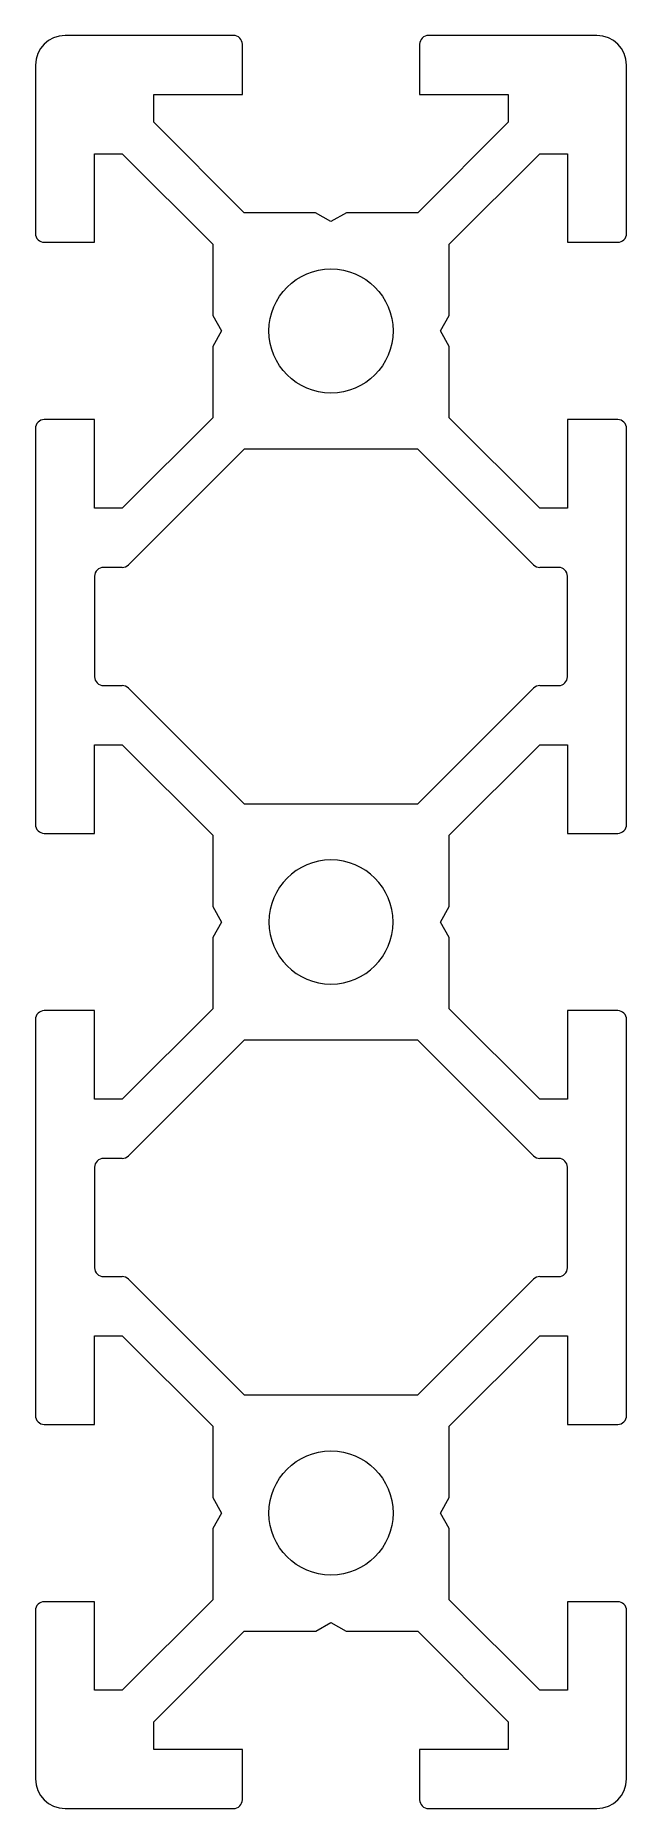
# Model space of a CAD drawing. Header units: inches. Extents: x 0 to 0.79, y 0 to 2.36.
import ezdxf

# ---------------------------------------------------------------- set-up
doc = ezdxf.new("R2010")
doc.units = ezdxf.units.IN
doc.header["$MEASUREMENT"] = 0
doc.layers.add('CONTINUOUS', color=7, linetype='Continuous', lineweight=0)

msp = doc.modelspace()

# ---------------------------------------------------------------- linework, layer by layer
at = {"layer": 'CONTINUOUS'}
for p, q in [((0.2638, 2.3622), (0.0394, 2.3622)), ((0.2756, 2.2835), (0.2756, 2.3504)), ((0.5118, 2.3504), (0.5118, 2.2835)), ((0.748, 2.3622), (0.5236, 2.3622)), ((0, 2.3228), (0, 2.0984)), ((0.7874, 2.0984), (0.7874, 2.3228)), ((0.1575, 2.2465), (0.1575, 2.2835)), ((0.1575, 2.2835), (0.2756, 2.2835)), ((0.5118, 2.2835), (0.6299, 2.2835)), ((0.6299, 2.2835), (0.6299, 2.2465)), ((0.278, 2.126), (0.1575, 2.2465)), ((0.6299, 2.2465), (0.5094, 2.126)), ((0.0787, 2.0866), (0.0787, 2.2047)), ((0.0787, 2.2047), (0.1157, 2.2047)), ((0.1157, 2.2047), (0.2362, 2.0842)), ((0.5512, 2.0842), (0.6717, 2.2047)), ((0.6717, 2.2047), (0.7087, 2.2047)), ((0.7087, 2.2047), (0.7087, 2.0866)), ((0.3732, 2.126), (0.278, 2.126)), ((0.3937, 2.1142), (0.3732, 2.126)), ((0.4142, 2.126), (0.3937, 2.1142)), ((0.5094, 2.126), (0.4142, 2.126)), ((0.0118, 2.0866), (0.0787, 2.0866)), ((0.2362, 2.0842), (0.2362, 1.989)), ((0.5512, 1.989), (0.5512, 2.0842)), ((0.7087, 2.0866), (0.7756, 2.0866)), ((0.2362, 1.989), (0.248, 1.9685)), ((0.5394, 1.9685), (0.5512, 1.989)), ((0.248, 1.9685), (0.2362, 1.948)), ((0.5512, 1.948), (0.5394, 1.9685)), ((0.2362, 1.948), (0.2362, 1.8528)), ((0.5512, 1.8528), (0.5512, 1.948)), ((0.0787, 1.8504), (0.0118, 1.8504)), ((0.0787, 1.7323), (0.0787, 1.8504)), ((0.2362, 1.8528), (0.1157, 1.7323)), ((0.6717, 1.7323), (0.5512, 1.8528)), ((0.7756, 1.8504), (0.7087, 1.8504)), ((0.7087, 1.8504), (0.7087, 1.7323)), ((0, 1.8386), (0, 1.311)), ((0.7874, 1.311), (0.7874, 1.8386)), ((0.278, 1.811), (0.124, 1.657)), ((0.5094, 1.811), (0.278, 1.811)), ((0.6634, 1.657), (0.5094, 1.811)), ((0.1157, 1.7323), (0.0787, 1.7323)), ((0.7087, 1.7323), (0.6717, 1.7323)), ((0.1156, 1.6535), (0.0906, 1.6535)), ((0.0787, 1.6417), (0.0787, 1.5079)), ((0.6969, 1.6535), (0.6718, 1.6535)), ((0.7087, 1.5079), (0.7087, 1.6417)), ((0.0906, 1.4961), (0.1156, 1.4961)), ((0.124, 1.4926), (0.278, 1.3386)), ((0.5094, 1.3386), (0.6634, 1.4926)), ((0.6718, 1.4961), (0.6969, 1.4961)), ((0.0787, 1.2992), (0.0787, 1.4173)), ((0.0787, 1.4173), (0.1157, 1.4173)), ((0.1157, 1.4173), (0.2362, 1.2968)), ((0.5512, 1.2968), (0.6717, 1.4173)), ((0.6717, 1.4173), (0.7087, 1.4173)), ((0.7087, 1.4173), (0.7087, 1.2992)), ((0.278, 1.3386), (0.5094, 1.3386)), ((0.0118, 1.2992), (0.0787, 1.2992)), ((0.7087, 1.2992), (0.7756, 1.2992)), ((0.2362, 1.2968), (0.2362, 1.2016)), ((0.5512, 1.2016), (0.5512, 1.2968)), ((0.2362, 1.2016), (0.248, 1.1811)), ((0.5394, 1.1811), (0.5512, 1.2016)), ((0.248, 1.1811), (0.2362, 1.1606)), ((0.2362, 1.1606), (0.2362, 1.0654)), ((0.5512, 1.1606), (0.5394, 1.1811)), ((0.5512, 1.0654), (0.5512, 1.1606)), ((0.0787, 1.063), (0.0118, 1.063)), ((0.0787, 0.9449), (0.0787, 1.063)), ((0.2362, 1.0654), (0.1157, 0.9449)), ((0.6717, 0.9449), (0.5512, 1.0654)), ((0.7756, 1.063), (0.7087, 1.063)), ((0.7087, 1.063), (0.7087, 0.9449)), ((0, 1.0512), (0, 0.5236)), ((0.7874, 0.5236), (0.7874, 1.0512)), ((0.278, 1.0236), (0.124, 0.8696)), ((0.5094, 1.0236), (0.278, 1.0236)), ((0.6634, 0.8696), (0.5094, 1.0236)), ((0.1157, 0.9449), (0.0787, 0.9449)), ((0.7087, 0.9449), (0.6717, 0.9449)), ((0.0787, 0.8543), (0.0787, 0.7205)), ((0.1156, 0.8661), (0.0906, 0.8661)), ((0.6969, 0.8661), (0.6718, 0.8661)), ((0.7087, 0.7205), (0.7087, 0.8543)), ((0.0906, 0.7087), (0.1156, 0.7087)), ((0.6718, 0.7087), (0.6969, 0.7087)), ((0.124, 0.7052), (0.278, 0.5512)), ((0.5094, 0.5512), (0.6634, 0.7052)), ((0.0787, 0.5118), (0.0787, 0.6299)), ((0.0787, 0.6299), (0.1157, 0.6299)), ((0.1157, 0.6299), (0.2362, 0.5094)), ((0.5512, 0.5094), (0.6717, 0.6299)), ((0.6717, 0.6299), (0.7087, 0.6299)), ((0.7087, 0.6299), (0.7087, 0.5118)), ((0.278, 0.5512), (0.5094, 0.5512)), ((0.0118, 0.5118), (0.0787, 0.5118)), ((0.2362, 0.5094), (0.2362, 0.4142)), ((0.5512, 0.4142), (0.5512, 0.5094)), ((0.7087, 0.5118), (0.7756, 0.5118)), ((0.2362, 0.4142), (0.248, 0.3937)), ((0.5394, 0.3937), (0.5512, 0.4142)), ((0.248, 0.3937), (0.2362, 0.3732)), ((0.5512, 0.3732), (0.5394, 0.3937)), ((0.2362, 0.3732), (0.2362, 0.278)), ((0.5512, 0.278), (0.5512, 0.3732)), ((0, 0.2638), (0, 0.0394)), ((0.0787, 0.2756), (0.0118, 0.2756)), ((0.0787, 0.1575), (0.0787, 0.2756)), ((0.2362, 0.278), (0.1157, 0.1575)), ((0.6717, 0.1575), (0.5512, 0.278)), ((0.7756, 0.2756), (0.7087, 0.2756)), ((0.7087, 0.2756), (0.7087, 0.1575)), ((0.7874, 0.0394), (0.7874, 0.2638)), ((0.278, 0.2362), (0.3733, 0.2362)), ((0.3733, 0.2362), (0.3937, 0.248)), ((0.3937, 0.248), (0.4141, 0.2362)), ((0.4141, 0.2362), (0.5094, 0.2362)), ((0.5094, 0.2362), (0.6299, 0.1157)), ((0.1575, 0.1157), (0.278, 0.2362)), ((0.1157, 0.1575), (0.0787, 0.1575)), ((0.7087, 0.1575), (0.6717, 0.1575)), ((0.1575, 0.0787), (0.1575, 0.1157)), ((0.6299, 0.1157), (0.6299, 0.0787)), ((0.2756, 0.0787), (0.1575, 0.0787)), ((0.2756, 0.0118), (0.2756, 0.0787)), ((0.6299, 0.0787), (0.5118, 0.0787)), ((0.5118, 0.0787), (0.5118, 0.0118)), ((0.0394, 0), (0.2638, 0)), ((0.5236, 0), (0.748, 0))]:
    msp.add_line(p, q, dxfattribs=at)
for centre in [(0.3937, 1.9685), (0.3937, 0.3937)]:
    msp.add_circle(centre, 0.0827, dxfattribs=at)
for centre, radius, start, end in [((0.0394, 2.3228), 0.0394, 90, 180), ((0.2638, 2.3504), 0.0118, 360, 90), ((0.5236, 2.3504), 0.0118, 90, 180), ((0.748, 2.3228), 0.0394, 0, 90), ((0.0118, 2.0984), 0.0118, 180, 270), ((0.7756, 2.0984), 0.0118, 270, 0), ((0.0118, 1.8386), 0.0118, 90, 180), ((0.7756, 1.8386), 0.0118, 360, 90), ((0.0906, 1.6417), 0.0118, 90, 180), ((0.1156, 1.6654), 0.0118, 270, 315), ((0.6718, 1.6654), 0.0118, 225, 270), ((0.6969, 1.6417), 0.0118, 360, 90), ((0.0906, 1.5079), 0.0118, 180, 270), ((0.1156, 1.4843), 0.0118, 45, 90), ((0.6718, 1.4843), 0.0118, 90, 135), ((0.6969, 1.5079), 0.0118, 270, 0), ((0.0118, 1.311), 0.0118, 180, 270), ((0.7756, 1.311), 0.0118, 270, 0), ((0.3937, 1.1811), 0.0827, 0, 180), ((0.3937, 1.1811), 0.0827, 180, 0), ((0.0118, 1.0512), 0.0118, 90, 180), ((0.7756, 1.0512), 0.0118, 360, 90), ((0.0906, 0.8543), 0.0118, 90, 180), ((0.1156, 0.878), 0.0118, 270, 315), ((0.6718, 0.878), 0.0118, 225, 270), ((0.6969, 0.8543), 0.0118, 360, 90), ((0.0906, 0.7205), 0.0118, 180, 270), ((0.6718, 0.6969), 0.0118, 90, 135.0001), ((0.6969, 0.7205), 0.0118, 270, 0), ((0.1156, 0.6969), 0.0118, 45, 90), ((0.0118, 0.5236), 0.0118, 180, 270), ((0.7756, 0.5236), 0.0118, 270, 0), ((0.0118, 0.2638), 0.0118, 90, 180), ((0.7756, 0.2638), 0.0118, 360, 90), ((0.0394, 0.0394), 0.0394, 180, 270), ((0.748, 0.0394), 0.0394, 270, 0), ((0.2638, 0.0118), 0.0118, 270, 0), ((0.5236, 0.0118), 0.0118, 180, 270)]:
    msp.add_arc(centre, radius, start, end, dxfattribs=at)

doc.saveas('drawing.dxf')
